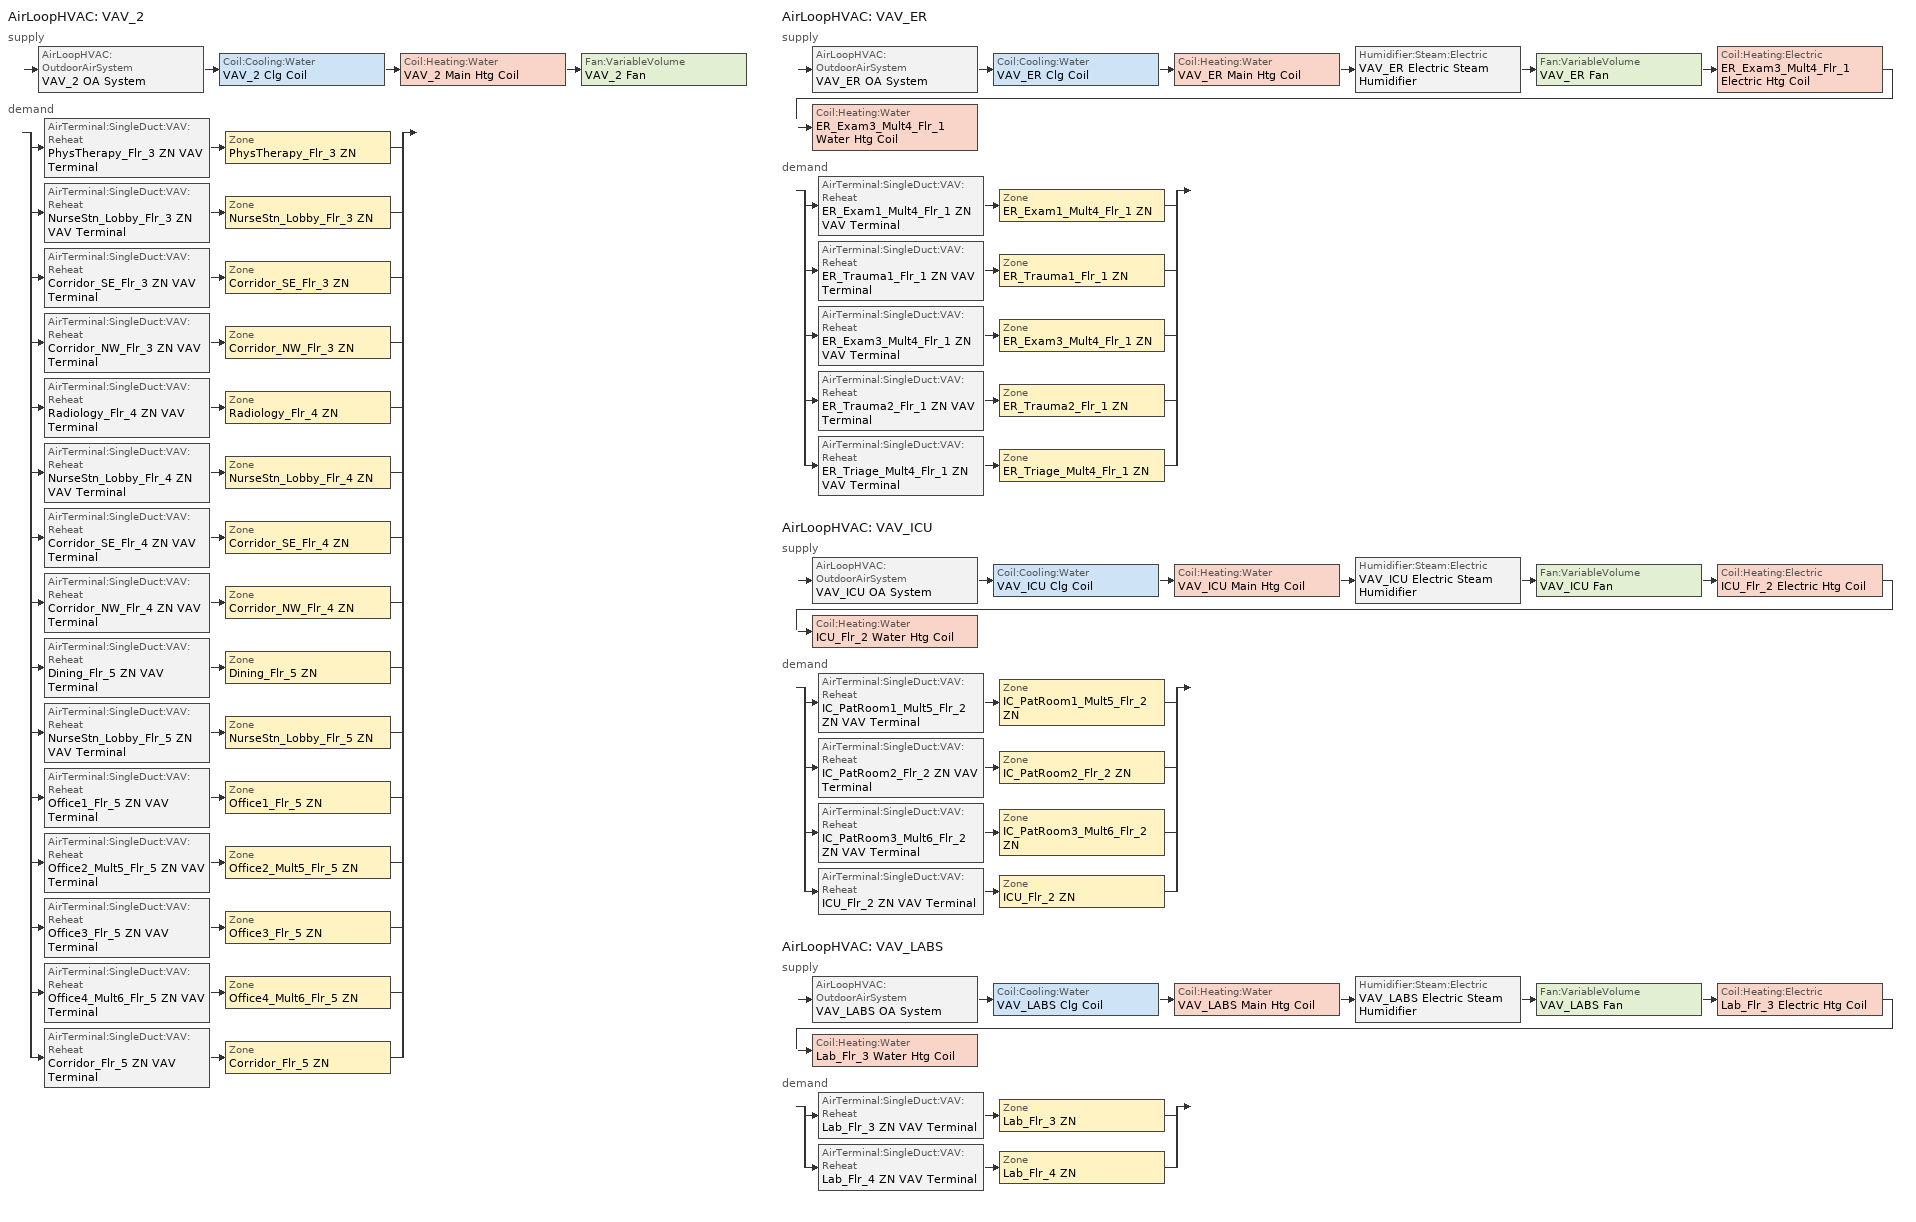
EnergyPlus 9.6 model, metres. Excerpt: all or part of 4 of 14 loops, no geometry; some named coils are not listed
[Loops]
AirLoopHVAC 'VAV_2'
 supply: AirLoopHVAC:OutdoorAirSystem 'VAV_2 OA System' > Coil:Cooling:Water 'VAV_2 Clg Coil' > Coil:Heating:Water 'VAV_2 Main Htg Coil' > Fan:VariableVolume 'VAV_2 Fan'
 demand: split
  | AirTerminal:SingleDuct:VAV:Reheat 'PhysTherapy_Flr_3 ZN VAV Terminal' > Zone 'PhysTherapy_Flr_3 ZN'
  | AirTerminal:SingleDuct:VAV:Reheat 'NurseStn_Lobby_Flr_3 ZN VAV Terminal' > Zone 'NurseStn_Lobby_Flr_3 ZN'
  | AirTerminal:SingleDuct:VAV:Reheat 'Corridor_SE_Flr_3 ZN VAV Terminal' > Zone 'Corridor_SE_Flr_3 ZN'
  | AirTerminal:SingleDuct:VAV:Reheat 'Corridor_NW_Flr_3 ZN VAV Terminal' > Zone 'Corridor_NW_Flr_3 ZN'
  | AirTerminal:SingleDuct:VAV:Reheat 'Radiology_Flr_4 ZN VAV Terminal' > Zone 'Radiology_Flr_4 ZN'
  | AirTerminal:SingleDuct:VAV:Reheat 'NurseStn_Lobby_Flr_4 ZN VAV Terminal' > Zone 'NurseStn_Lobby_Flr_4 ZN'
  | AirTerminal:SingleDuct:VAV:Reheat 'Corridor_SE_Flr_4 ZN VAV Terminal' > Zone 'Corridor_SE_Flr_4 ZN'
  | AirTerminal:SingleDuct:VAV:Reheat 'Corridor_NW_Flr_4 ZN VAV Terminal' > Zone 'Corridor_NW_Flr_4 ZN'
  | AirTerminal:SingleDuct:VAV:Reheat 'Dining_Flr_5 ZN VAV Terminal' > Zone 'Dining_Flr_5 ZN'
  | AirTerminal:SingleDuct:VAV:Reheat 'NurseStn_Lobby_Flr_5 ZN VAV Terminal' > Zone 'NurseStn_Lobby_Flr_5 ZN'
  | AirTerminal:SingleDuct:VAV:Reheat 'Office1_Flr_5 ZN VAV Terminal' > Zone 'Office1_Flr_5 ZN'
  | AirTerminal:SingleDuct:VAV:Reheat 'Office2_Mult5_Flr_5 ZN VAV Terminal' > Zone 'Office2_Mult5_Flr_5 ZN'
  | AirTerminal:SingleDuct:VAV:Reheat 'Office3_Flr_5 ZN VAV Terminal' > Zone 'Office3_Flr_5 ZN'
  | AirTerminal:SingleDuct:VAV:Reheat 'Office4_Mult6_Flr_5 ZN VAV Terminal' > Zone 'Office4_Mult6_Flr_5 ZN'
  | AirTerminal:SingleDuct:VAV:Reheat 'Corridor_Flr_5 ZN VAV Terminal' > Zone 'Corridor_Flr_5 ZN'
AirLoopHVAC 'VAV_ER'
 supply: AirLoopHVAC:OutdoorAirSystem 'VAV_ER OA System' > Coil:Cooling:Water 'VAV_ER Clg Coil' > Coil:Heating:Water 'VAV_ER Main Htg Coil' > Humidifier:Steam:Electric 'VAV_ER Electric Steam Humidifier' > Fan:VariableVolume 'VAV_ER Fan' > Coil:Heating:Electric 'ER_Exam3_Mult4_Flr_1 Electric Htg Coil' > Coil:Heating:Water 'ER_Exam3_Mult4_Flr_1 Water Htg Coil'
 demand: split
  | AirTerminal:SingleDuct:VAV:Reheat 'ER_Exam1_Mult4_Flr_1 ZN VAV Terminal' > Zone 'ER_Exam1_Mult4_Flr_1 ZN'
  | AirTerminal:SingleDuct:VAV:Reheat 'ER_Trauma1_Flr_1 ZN VAV Terminal' > Zone 'ER_Trauma1_Flr_1 ZN'
  | AirTerminal:SingleDuct:VAV:Reheat 'ER_Exam3_Mult4_Flr_1 ZN VAV Terminal' > Zone 'ER_Exam3_Mult4_Flr_1 ZN'
  | AirTerminal:SingleDuct:VAV:Reheat 'ER_Trauma2_Flr_1 ZN VAV Terminal' > Zone 'ER_Trauma2_Flr_1 ZN'
  | AirTerminal:SingleDuct:VAV:Reheat 'ER_Triage_Mult4_Flr_1 ZN VAV Terminal' > Zone 'ER_Triage_Mult4_Flr_1 ZN'
AirLoopHVAC 'VAV_ICU'
 supply: AirLoopHVAC:OutdoorAirSystem 'VAV_ICU OA System' > Coil:Cooling:Water 'VAV_ICU Clg Coil' > Coil:Heating:Water 'VAV_ICU Main Htg Coil' > Humidifier:Steam:Electric 'VAV_ICU Electric Steam Humidifier' > Fan:VariableVolume 'VAV_ICU Fan' > Coil:Heating:Electric 'ICU_Flr_2 Electric Htg Coil' > Coil:Heating:Water 'ICU_Flr_2 Water Htg Coil'
 demand: split
  | AirTerminal:SingleDuct:VAV:Reheat 'IC_PatRoom1_Mult5_Flr_2 ZN VAV Terminal' > Zone 'IC_PatRoom1_Mult5_Flr_2 ZN'
  | AirTerminal:SingleDuct:VAV:Reheat 'IC_PatRoom2_Flr_2 ZN VAV Terminal' > Zone 'IC_PatRoom2_Flr_2 ZN'
  | AirTerminal:SingleDuct:VAV:Reheat 'IC_PatRoom3_Mult6_Flr_2 ZN VAV Terminal' > Zone 'IC_PatRoom3_Mult6_Flr_2 ZN'
  | AirTerminal:SingleDuct:VAV:Reheat 'ICU_Flr_2 ZN VAV Terminal' > Zone 'ICU_Flr_2 ZN'
AirLoopHVAC 'VAV_LABS'
 supply: AirLoopHVAC:OutdoorAirSystem 'VAV_LABS OA System' > Coil:Cooling:Water 'VAV_LABS Clg Coil' > Coil:Heating:Water 'VAV_LABS Main Htg Coil' > Humidifier:Steam:Electric 'VAV_LABS Electric Steam Humidifier' > Fan:VariableVolume 'VAV_LABS Fan' > Coil:Heating:Electric 'Lab_Flr_3 Electric Htg Coil' > Coil:Heating:Water 'Lab_Flr_3 Water Htg Coil'
 demand: split
  | AirTerminal:SingleDuct:VAV:Reheat 'Lab_Flr_3 ZN VAV Terminal' > Zone 'Lab_Flr_3 ZN'
  | AirTerminal:SingleDuct:VAV:Reheat 'Lab_Flr_4 ZN VAV Terminal' > Zone 'Lab_Flr_4 ZN'
[ZoneControl:Thermostat] Temperature Difference Between Cutout And Setpoint {deltaC}=0
Name | Zone or ZoneList | Control Type Schedule | Control 1
Corridor_Flr_5 ZN Thermostat | Corridor_Flr_5 ZN | Corridor_Flr_5 ZN Thermostat Schedule | Hospital Corridor Thermostat 3
Corridor_NW_Flr_3 ZN Thermostat | Corridor_NW_Flr_3 ZN | Corridor_NW_Flr_3 ZN Thermostat Schedule | Hospital Corridor Thermostat 4
Corridor_NW_Flr_4 ZN Thermostat | Corridor_NW_Flr_4 ZN | Corridor_NW_Flr_4 ZN Thermostat Schedule | Hospital Corridor Thermostat 5
Corridor_SE_Flr_3 ZN Thermostat | Corridor_SE_Flr_3 ZN | Corridor_SE_Flr_3 ZN Thermostat Schedule | Hospital Corridor Thermostat 6
Corridor_SE_Flr_4 ZN Thermostat | Corridor_SE_Flr_4 ZN | Corridor_SE_Flr_4 ZN Thermostat Schedule | Hospital Corridor Thermostat 7
Dining_Flr_5 ZN Thermostat | Dining_Flr_5 ZN | Dining_Flr_5 ZN Thermostat Schedule | Hospital Dining Thermostat 1
ER_Exam1_Mult4_Flr_1 ZN Thermostat | ER_Exam1_Mult4_Flr_1 ZN | ER_Exam1_Mult4_Flr_1 ZN Thermostat Schedule | Hospital ER_Exam Thermostat 1
ER_Exam3_Mult4_Flr_1 ZN Thermostat | ER_Exam3_Mult4_Flr_1 ZN | ER_Exam3_Mult4_Flr_1 ZN Thermostat Schedule | Hospital ER_Exam Thermostat 2
ER_Trauma1_Flr_1 ZN Thermostat | ER_Trauma1_Flr_1 ZN | ER_Trauma1_Flr_1 ZN Thermostat Schedule | Hospital ER_Trauma Thermostat 1
ER_Trauma2_Flr_1 ZN Thermostat | ER_Trauma2_Flr_1 ZN | ER_Trauma2_Flr_1 ZN Thermostat Schedule | Hospital ER_Trauma Thermostat 2
ER_Triage_Mult4_Flr_1 ZN Thermostat | ER_Triage_Mult4_Flr_1 ZN | ER_Triage_Mult4_Flr_1 ZN Thermostat Schedule | Hospital ER_Triage Thermostat 1
ICU_Flr_2 ZN Thermostat | ICU_Flr_2 ZN | ICU_Flr_2 ZN Thermostat Schedule | Hospital ICU_Open Thermostat 1
IC_PatRoom1_Mult5_Flr_2 ZN Thermostat | IC_PatRoom1_Mult5_Flr_2 ZN | IC_PatRoom1_Mult5_Flr_2 ZN Thermostat Schedule | Hospital ICU_PatRm Thermostat 1
IC_PatRoom2_Flr_2 ZN Thermostat | IC_PatRoom2_Flr_2 ZN | IC_PatRoom2_Flr_2 ZN Thermostat Schedule | Hospital ICU_PatRm Thermostat 2
IC_PatRoom3_Mult6_Flr_2 ZN Thermostat | IC_PatRoom3_Mult6_Flr_2 ZN | IC_PatRoom3_Mult6_Flr_2 ZN Thermostat Schedule | Hospital ICU_PatRm Thermostat 3
Lab_Flr_3 ZN Thermostat | Lab_Flr_3 ZN | Lab_Flr_3 ZN Thermostat Schedule | Hospital Lab Thermostat 1
Lab_Flr_4 ZN Thermostat | Lab_Flr_4 ZN | Lab_Flr_4 ZN Thermostat Schedule | Hospital Lab Thermostat 2
NurseStn_Lobby_Flr_3 ZN Thermostat | NurseStn_Lobby_Flr_3 ZN | NurseStn_Lobby_Flr_3 ZN Thermostat Schedule | Hospital NurseStn Thermostat 1
NurseStn_Lobby_Flr_4 ZN Thermostat | NurseStn_Lobby_Flr_4 ZN | NurseStn_Lobby_Flr_4 ZN Thermostat Schedule | Hospital NurseStn Thermostat 2
NurseStn_Lobby_Flr_5 ZN Thermostat | NurseStn_Lobby_Flr_5 ZN | NurseStn_Lobby_Flr_5 ZN Thermostat Schedule | Hospital NurseStn Thermostat 3
Office1_Flr_5 ZN Thermostat | Office1_Flr_5 ZN | Office1_Flr_5 ZN Thermostat Schedule | Hospital Office Thermostat 1
Office2_Mult5_Flr_5 ZN Thermostat | Office2_Mult5_Flr_5 ZN | Office2_Mult5_Flr_5 ZN Thermostat Schedule | Hospital Office Thermostat 3
Office3_Flr_5 ZN Thermostat | Office3_Flr_5 ZN | Office3_Flr_5 ZN Thermostat Schedule | Hospital Office Thermostat 4
Office4_Mult6_Flr_5 ZN Thermostat | Office4_Mult6_Flr_5 ZN | Office4_Mult6_Flr_5 ZN Thermostat Schedule | Hospital Office Thermostat 5
PhysTherapy_Flr_3 ZN Thermostat | PhysTherapy_Flr_3 ZN | PhysTherapy_Flr_3 ZN Thermostat Schedule | Hospital PhysTherapy Thermostat 1
Radiology_Flr_4 ZN Thermostat | Radiology_Flr_4 ZN | Radiology_Flr_4 ZN Thermostat Schedule | Hospital Radiology Thermostat 1
[ThermostatSetpoint:DualSetpoint] Heating Setpoint Temperature Schedule=Hospital HTGSETP_SCH; Cooling Setpoint Temperature Schedule=Hospital CLGSETP_SCH
Hospital Corridor Thermostat 3; Hospital Corridor Thermostat 4; Hospital Corridor Thermostat 5; Hospital Corridor Thermostat 6; Hospital Corridor Thermostat 7; Hospital Dining Thermostat 1; Hospital ER_Exam Thermostat 1; Hospital ER_Exam Thermostat 2; Hospital ER_Trauma Thermostat 1; Hospital ER_Trauma Thermostat 2; Hospital ER_Triage Thermostat 1; Hospital ICU_Open Thermostat 1; Hospital ICU_PatRm Thermostat 1; Hospital ICU_PatRm Thermostat 2; Hospital ICU_PatRm Thermostat 3; Hospital Lab Thermostat 1; Hospital Lab Thermostat 2; Hospital NurseStn Thermostat 1; Hospital NurseStn Thermostat 2; Hospital NurseStn Thermostat 3; Hospital Office Thermostat 1; Hospital Office Thermostat 3; Hospital Office Thermostat 4; Hospital Office Thermostat 5; Hospital PhysTherapy Thermostat 1; Hospital Radiology Thermostat 1
[AirTerminal:SingleDuct:VAV:Reheat] Availability Schedule=Always On Discrete; Maximum Air Flow Rate {m3/s}=Autosize; Zone Minimum Air Flow Input Method=Constant; Fixed Minimum Air Flow Rate {m3/s}=0; Maximum Hot Water or Steam Flow Rate {m3/s}=Autosize; Minimum Hot Water or Steam Flow Rate {m3/s}=0; Convergence Tolerance=0.001; Damper Heating Action=ReverseWithLimits; Maximum Flow per Zone Floor Area During Reheat {m3/s-m2}=Autocalculate; Maximum Flow Fraction During Reheat=0.5; Maximum Reheat Air Temperature {C}=40
Name | Constant Minimum Air Flow Fraction | Reheat Coil
Corridor_Flr_5 ZN VAV Terminal | 0.24484 | Corridor_Flr_5 ZN Reheat Coil
Corridor_NW_Flr_3 ZN VAV Terminal | 0.24484 | Corridor_NW_Flr_3 ZN Reheat Coil
Corridor_NW_Flr_4 ZN VAV Terminal | 0.24484 | Corridor_NW_Flr_4 ZN Reheat Coil
Corridor_SE_Flr_3 ZN VAV Terminal | 0.24484 | Corridor_SE_Flr_3 ZN Reheat Coil
Corridor_SE_Flr_4 ZN VAV Terminal | 0.24484 | Corridor_SE_Flr_4 ZN Reheat Coil
Dining_Flr_5 ZN VAV Terminal | 0.24484 | Dining_Flr_5 ZN Reheat Coil
ER_Exam1_Mult4_Flr_1 ZN VAV Terminal | 1 | ER_Exam1_Mult4_Flr_1 ZN Reheat Coil
ER_Exam3_Mult4_Flr_1 ZN VAV Terminal | 1 | ER_Exam3_Mult4_Flr_1 ZN Reheat Coil
ER_Trauma1_Flr_1 ZN VAV Terminal | 1 | ER_Trauma1_Flr_1 ZN Reheat Coil
ER_Trauma2_Flr_1 ZN VAV Terminal | 1 | ER_Trauma2_Flr_1 ZN Reheat Coil
ER_Triage_Mult4_Flr_1 ZN VAV Terminal | 1 | ER_Triage_Mult4_Flr_1 ZN Reheat Coil
ICU_Flr_2 ZN VAV Terminal | 1 | ICU_Flr_2 ZN Reheat Coil
IC_PatRoom1_Mult5_Flr_2 ZN VAV Terminal | 0.5 | IC_PatRoom1_Mult5_Flr_2 ZN Reheat Coil
IC_PatRoom2_Flr_2 ZN VAV Terminal | 0.5 | IC_PatRoom2_Flr_2 ZN Reheat Coil
IC_PatRoom3_Mult6_Flr_2 ZN VAV Terminal | 0.5 | IC_PatRoom3_Mult6_Flr_2 ZN Reheat Coil
Lab_Flr_3 ZN VAV Terminal | 1 | Lab_Flr_3 ZN Reheat Coil
Lab_Flr_4 ZN VAV Terminal | 1 | Lab_Flr_4 ZN Reheat Coil
NurseStn_Lobby_Flr_3 ZN VAV Terminal | 0.24484 | NurseStn_Lobby_Flr_3 ZN Reheat Coil
NurseStn_Lobby_Flr_4 ZN VAV Terminal | 0.24484 | NurseStn_Lobby_Flr_4 ZN Reheat Coil
NurseStn_Lobby_Flr_5 ZN VAV Terminal | 0.24484 | NurseStn_Lobby_Flr_5 ZN Reheat Coil
Office1_Flr_5 ZN VAV Terminal | 0.24484 | Office1_Flr_5 ZN Reheat Coil
Office2_Mult5_Flr_5 ZN VAV Terminal | 0.24484 | Office2_Mult5_Flr_5 ZN Reheat Coil
Office3_Flr_5 ZN VAV Terminal | 0.24484 | Office3_Flr_5 ZN Reheat Coil
Office4_Mult6_Flr_5 ZN VAV Terminal | 0.24484 | Office4_Mult6_Flr_5 ZN Reheat Coil
PhysTherapy_Flr_3 ZN VAV Terminal | 0.24484 | PhysTherapy_Flr_3 ZN Reheat Coil
Radiology_Flr_4 ZN VAV Terminal | 0.24484 | Radiology_Flr_4 ZN Reheat Coil
[Coil:Heating:Water] Availability Schedule=Always On Discrete; U-Factor Times Area Value {W/K}=Autosize; Maximum Water Flow Rate {m3/s}=Autosize; Performance Input Method=UFactorTimesAreaAndDesignWaterFlowRate; Rated Capacity {W}=Autosize; Rated Inlet Water Temperature {C}=82.2222; Rated Outlet Water Temperature {C}=71.1111; Rated Ratio for Air and Water Convection=0.5
Name | Rated Inlet Air Temperature {C} | Rated Outlet Air Temperature {C}
VAV_2 Main Htg Coil; VAV_ER Main Htg Coil; VAV_ICU Main Htg Coil; VAV_LABS Main Htg Coil | 7.22222 | 12.7778
ER_Exam3_Mult4_Flr_1 Water Htg Coil; ICU_Flr_2 Water Htg Coil; Lab_Flr_3 Water Htg Coil | 16.6 | 32.2
[Zone equipment]
Corridor_Flr_5 ZN: Corridor_Flr_5 ZN VAV Terminal
Corridor_NW_Flr_3 ZN: Corridor_NW_Flr_3 ZN VAV Terminal
Corridor_NW_Flr_4 ZN: Corridor_NW_Flr_4 ZN VAV Terminal
Corridor_SE_Flr_3 ZN: Corridor_SE_Flr_3 ZN VAV Terminal
Corridor_SE_Flr_4 ZN: Corridor_SE_Flr_4 ZN VAV Terminal
Dining_Flr_5 ZN: Dining_Flr_5 ZN VAV Terminal
ER_Exam1_Mult4_Flr_1 ZN: ER_Exam1_Mult4_Flr_1 ZN VAV Terminal
ER_Exam3_Mult4_Flr_1 ZN: ER_Exam3_Mult4_Flr_1 ZN VAV Terminal
ER_Trauma1_Flr_1 ZN: ER_Trauma1_Flr_1 ZN VAV Terminal
ER_Trauma2_Flr_1 ZN: ER_Trauma2_Flr_1 ZN VAV Terminal
ER_Triage_Mult4_Flr_1 ZN: ER_Triage_Mult4_Flr_1 ZN VAV Terminal
ICU_Flr_2 ZN: ICU_Flr_2 ZN VAV Terminal
IC_PatRoom1_Mult5_Flr_2 ZN: IC_PatRoom1_Mult5_Flr_2 ZN VAV Terminal
IC_PatRoom2_Flr_2 ZN: IC_PatRoom2_Flr_2 ZN VAV Terminal
IC_PatRoom3_Mult6_Flr_2 ZN: IC_PatRoom3_Mult6_Flr_2 ZN VAV Terminal
Lab_Flr_3 ZN: Lab_Flr_3 ZN VAV Terminal
Lab_Flr_4 ZN: Lab_Flr_4 ZN VAV Terminal
NurseStn_Lobby_Flr_3 ZN: NurseStn_Lobby_Flr_3 ZN VAV Terminal
NurseStn_Lobby_Flr_4 ZN: NurseStn_Lobby_Flr_4 ZN VAV Terminal
NurseStn_Lobby_Flr_5 ZN: NurseStn_Lobby_Flr_5 ZN VAV Terminal
Office1_Flr_5 ZN: Office1_Flr_5 ZN VAV Terminal
Office2_Mult5_Flr_5 ZN: Office2_Mult5_Flr_5 ZN VAV Terminal
Office3_Flr_5 ZN: Office3_Flr_5 ZN VAV Terminal
Office4_Mult6_Flr_5 ZN: Office4_Mult6_Flr_5 ZN VAV Terminal
PhysTherapy_Flr_3 ZN: PhysTherapy_Flr_3 ZN VAV Terminal
Radiology_Flr_4 ZN: Radiology_Flr_4 ZN VAV Terminal
[Sizing:Zone] Zone Cooling Design Supply Air Temperature Input Method=SupplyAirTemperature; Zone Cooling Design Supply Air Temperature {C}=12.7778; Zone Cooling Design Supply Air Temperature Difference {deltaC}=11.11; Zone Heating Design Supply Air Temperature Input Method=SupplyAirTemperature; Zone Heating Design Supply Air Temperature {C}=40; Zone Heating Design Supply Air Temperature Difference {deltaC}=11.11; Zone Cooling Design Supply Air Humidity Ratio {kgWater/kgDryAir}=0.0085; Zone Heating Design Supply Air Humidity Ratio {kgWater/kgDryAir}=0.008; Cooling Design Air Flow Method=DesignDayWithLimit; Cooling Design Air Flow Rate {m3/s}=0; Cooling Minimum Air Flow per Zone Floor Area {m3/s-m2}=0.000762; Cooling Minimum Air Flow {m3/s}=0; Cooling Minimum Air Flow Fraction=0; Heating Design Air Flow Method=DesignDay; Heating Design Air Flow Rate {m3/s}=0; Heating Maximum Air Flow per Zone Floor Area {m3/s-m2}=0.002032; Heating Maximum Air Flow {m3/s}=0.141576; Heating Maximum Air Flow Fraction=0.3; Account for Dedicated Outdoor Air System=No
Name | Design Specification Outdoor Air Object | Design Specification Zone Air Distribution Object
Corridor_Flr_5 ZN | Hospital Corridor Ventilation | Corridor_Flr_5 ZN Design Spec Zone Air Dist
Corridor_NW_Flr_3 ZN | Hospital Corridor Ventilation | Corridor_NW_Flr_3 ZN Design Spec Zone Air Dist
Corridor_NW_Flr_4 ZN | Hospital Corridor Ventilation | Corridor_NW_Flr_4 ZN Design Spec Zone Air Dist
Corridor_SE_Flr_3 ZN | Hospital Corridor Ventilation | Corridor_SE_Flr_3 ZN Design Spec Zone Air Dist
Corridor_SE_Flr_4 ZN | Hospital Corridor Ventilation | Corridor_SE_Flr_4 ZN Design Spec Zone Air Dist
Dining_Flr_5 ZN | Hospital Dining Ventilation | Dining_Flr_5 ZN Design Spec Zone Air Dist
ER_Exam1_Mult4_Flr_1 ZN; ER_Exam3_Mult4_Flr_1 ZN | Hospital ER_Exam Ventilation
ER_Trauma1_Flr_1 ZN; ER_Trauma2_Flr_1 ZN | Hospital ER_Trauma Ventilation
ER_Triage_Mult4_Flr_1 ZN | Hospital ER_Triage Ventilation
ICU_Flr_2 ZN | Hospital ICU_Open Ventilation
IC_PatRoom1_Mult5_Flr_2 ZN; IC_PatRoom2_Flr_2 ZN; IC_PatRoom3_Mult6_Flr_2 ZN | Hospital ICU_PatRm Ventilation
Lab_Flr_3 ZN; Lab_Flr_4 ZN | Hospital Lab Ventilation
NurseStn_Lobby_Flr_3 ZN | Hospital NurseStn Ventilation | NurseStn_Lobby_Flr_3 ZN Design Spec Zone Air Dist
NurseStn_Lobby_Flr_4 ZN | Hospital NurseStn Ventilation | NurseStn_Lobby_Flr_4 ZN Design Spec Zone Air Dist
NurseStn_Lobby_Flr_5 ZN | Hospital NurseStn Ventilation | NurseStn_Lobby_Flr_5 ZN Design Spec Zone Air Dist
Office1_Flr_5 ZN | Hospital Office Ventilation | Office1_Flr_5 ZN Design Spec Zone Air Dist
Office2_Mult5_Flr_5 ZN | Hospital Office Ventilation | Office2_Mult5_Flr_5 ZN Design Spec Zone Air Dist
Office3_Flr_5 ZN | Hospital Office Ventilation | Office3_Flr_5 ZN Design Spec Zone Air Dist
Office4_Mult6_Flr_5 ZN | Hospital Office Ventilation | Office4_Mult6_Flr_5 ZN Design Spec Zone Air Dist
PhysTherapy_Flr_3 ZN | Hospital PhysTherapy Ventilation | PhysTherapy_Flr_3 ZN Design Spec Zone Air Dist
Radiology_Flr_4 ZN | Hospital Radiology Ventilation | Radiology_Flr_4 ZN Design Spec Zone Air Dist
[DesignSpecification:ZoneAirDistribution] Minimum Zone Ventilation Efficiency=0.6
Corridor_Flr_5 ZN Design Spec Zone Air Dist; Corridor_NW_Flr_3 ZN Design Spec Zone Air Dist; Corridor_NW_Flr_4 ZN Design Spec Zone Air Dist; Corridor_SE_Flr_3 ZN Design Spec Zone Air Dist; Corridor_SE_Flr_4 ZN Design Spec Zone Air Dist; Dining_Flr_5 ZN Design Spec Zone Air Dist; NurseStn_Lobby_Flr_3 ZN Design Spec Zone Air Dist; NurseStn_Lobby_Flr_4 ZN Design Spec Zone Air Dist; NurseStn_Lobby_Flr_5 ZN Design Spec Zone Air Dist; Office1_Flr_5 ZN Design Spec Zone Air Dist; Office2_Mult5_Flr_5 ZN Design Spec Zone Air Dist; Office3_Flr_5 ZN Design Spec Zone Air Dist; Office4_Mult6_Flr_5 ZN Design Spec Zone Air Dist; PhysTherapy_Flr_3 ZN Design Spec Zone Air Dist; Radiology_Flr_4 ZN Design Spec Zone Air Dist
[Controller:MechanicalVentilation] Demand Controlled Ventilation=No; System Outdoor Air Method=ZoneSum
VAV_2 Vent Controller: Availability Schedule=Hospital BLDG_OA_FRAC_SCH; Zone or ZoneList Name 1=Corridor_Flr_5 ZN; Design Specification Outdoor Air Object Name 1=Hospital Corridor Ventilation; Design Specification Zone Air Distribution Object Name 1=Corridor_Flr_5 ZN Design Spec Zone Air Dist; Zone or ZoneList Name 2=Corridor_NW_Flr_3 ZN; Design Specification Outdoor Air Object Name 2=Hospital Corridor Ventilation; Design Specification Zone Air Distribution Object Name 2=Corridor_NW_Flr_3 ZN Design Spec Zone Air Dist; Zone or ZoneList Name 3=Corridor_NW_Flr_4 ZN; Design Specification Outdoor Air Object Name 3=Hospital Corridor Ventilation; Design Specification Zone Air Distribution Object Name 3=Corridor_NW_Flr_4 ZN Design Spec Zone Air Dist; Zone or ZoneList Name 4=Corridor_SE_Flr_3 ZN; Design Specification Outdoor Air Object Name 4=Hospital Corridor Ventilation; Design Specification Zone Air Distribution Object Name 4=Corridor_SE_Flr_3 ZN Design Spec Zone Air Dist; Zone or ZoneList Name 5=Corridor_SE_Flr_4 ZN; Design Specification Outdoor Air Object Name 5=Hospital Corridor Ventilation; Design Specification Zone Air Distribution Object Name 5=Corridor_SE_Flr_4 ZN Design Spec Zone Air Dist; Zone or ZoneList Name 6=Dining_Flr_5 ZN; Design Specification Outdoor Air Object Name 6=Hospital Dining Ventilation; Design Specification Zone Air Distribution Object Name 6=Dining_Flr_5 ZN Design Spec Zone Air Dist; Zone or ZoneList Name 7=NurseStn_Lobby_Flr_3 ZN; Design Specification Outdoor Air Object Name 7=Hospital NurseStn Ventilation; Design Specification Zone Air Distribution Object Name 7=NurseStn_Lobby_Flr_3 ZN Design Spec Zone Air Dist; Zone or ZoneList Name 8=NurseStn_Lobby_Flr_4 ZN; Design Specification Outdoor Air Object Name 8=Hospital NurseStn Ventilation; Design Specification Zone Air Distribution Object Name 8=NurseStn_Lobby_Flr_4 ZN Design Spec Zone Air Dist; Zone or ZoneList Name 9=NurseStn_Lobby_Flr_5 ZN; Design Specification Outdoor Air Object Name 9=Hospital NurseStn Ventilation; Design Specification Zone Air Distribution Object Name 9=NurseStn_Lobby_Flr_5 ZN Design Spec Zone Air Dist; Zone or ZoneList Name 10=Office1_Flr_5 ZN; Design Specification Outdoor Air Object Name 10=Hospital Office Ventilation; Design Specification Zone Air Distribution Object Name 10=Office1_Flr_5 ZN Design Spec Zone Air Dist; Zone or ZoneList Name 11=Office2_Mult5_Flr_5 ZN; Design Specification Outdoor Air Object Name 11=Hospital Office Ventilation; Design Specification Zone Air Distribution Object Name 11=Office2_Mult5_Flr_5 ZN Design Spec Zone Air Dist; Zone or ZoneList Name 12=Office3_Flr_5 ZN; Design Specification Outdoor Air Object Name 12=Hospital Office Ventilation; Design Specification Zone Air Distribution Object Name 12=Office3_Flr_5 ZN Design Spec Zone Air Dist; Zone or ZoneList Name 13=Office4_Mult6_Flr_5 ZN; Design Specification Outdoor Air Object Name 13=Hospital Office Ventilation; Design Specification Zone Air Distribution Object Name 13=Office4_Mult6_Flr_5 ZN Design Spec Zone Air Dist; Zone or ZoneList Name 14=PhysTherapy_Flr_3 ZN; Design Specification Outdoor Air Object Name 14=Hospital PhysTherapy Ventilation; Design Specification Zone Air Distribution Object Name 14=PhysTherapy_Flr_3 ZN Design Spec Zone Air Dist; Zone or ZoneList Name 15=Radiology_Flr_4 ZN; Design Specification Outdoor Air Object Name 15=Hospital Radiology Ventilation; Design Specification Zone Air Distribution Object Name 15=Radiology_Flr_4 ZN Design Spec Zone Air Dist
VAV_ER Vent Controller: Availability Schedule=Always On Discrete; Zone or ZoneList Name 1=ER_Exam1_Mult4_Flr_1 ZN; Design Specification Outdoor Air Object Name 1=Hospital ER_Exam Ventilation; Zone or ZoneList Name 2=ER_Exam3_Mult4_Flr_1 ZN; Design Specification Outdoor Air Object Name 2=Hospital ER_Exam Ventilation; Zone or ZoneList Name 3=ER_Trauma1_Flr_1 ZN; Design Specification Outdoor Air Object Name 3=Hospital ER_Trauma Ventilation; Zone or ZoneList Name 4=ER_Trauma2_Flr_1 ZN; Design Specification Outdoor Air Object Name 4=Hospital ER_Trauma Ventilation; Zone or ZoneList Name 5=ER_Triage_Mult4_Flr_1 ZN; Design Specification Outdoor Air Object Name 5=Hospital ER_Triage Ventilation
VAV_ICU Vent Controller: Availability Schedule=Always On Discrete; Zone or ZoneList Name 1=ICU_Flr_2 ZN; Design Specification Outdoor Air Object Name 1=Hospital ICU_Open Ventilation; Zone or ZoneList Name 2=IC_PatRoom1_Mult5_Flr_2 ZN; Design Specification Outdoor Air Object Name 2=Hospital ICU_PatRm Ventilation; Zone or ZoneList Name 3=IC_PatRoom2_Flr_2 ZN; Design Specification Outdoor Air Object Name 3=Hospital ICU_PatRm Ventilation; Zone or ZoneList Name 4=IC_PatRoom3_Mult6_Flr_2 ZN; Design Specification Outdoor Air Object Name 4=Hospital ICU_PatRm Ventilation
VAV_LABS Vent Controller: Availability Schedule=Always On Discrete; Zone or ZoneList Name 1=Lab_Flr_3 ZN; Design Specification Outdoor Air Object Name 1=Hospital Lab Ventilation; Zone or ZoneList Name 2=Lab_Flr_4 ZN; Design Specification Outdoor Air Object Name 2=Hospital Lab Ventilation
[DesignSpecification:OutdoorAir] Outdoor Air Method=Sum; Outdoor Air Flow per Zone {m3/s}=0
Name | Outdoor Air Flow per Person {m3/s-person} | Outdoor Air Flow per Zone Floor Area {m3/s-m2} | Outdoor Air Flow Air Changes per Hour {1/hr}
Hospital Corridor Ventilation | 0 | 0.0003048 | 0
Hospital Dining Ventilation | 0.00353961 | 0.0009144 | 0
Hospital ER_Exam Ventilation; Hospital ER_Trauma Ventilation; Hospital ER_Triage Ventilation; Hospital ICU_Open Ventilation; Hospital ICU_PatRm Ventilation | 0 | 0 | 2
Hospital Lab Ventilation | 0.00471947 | 0.0009144 | 0
Hospital NurseStn Ventilation; Hospital Office Ventilation | 0.00235974 | 0.0003048 | 0
Hospital PhysTherapy Ventilation; Hospital Radiology Ventilation | 0.00707921 | 0 | 0
[AirLoopHVAC] Design Supply Air Flow Rate {m3/s}=AutoSize; Design Return Air Flow Fraction of Supply Air Flow=1
VAV_2; VAV_ER; VAV_ICU; VAV_LABS
[Sizing:System] Type of Load to Size On=Sensible; Preheat Design Temperature {C}=7.22222; Preheat Design Humidity Ratio {kgWater/kgDryAir}=0.008; Precool Design Temperature {C}=12.7778; Precool Design Humidity Ratio {kgWater/kgDryAir}=0.008; Central Cooling Design Supply Air Temperature {C}=12.7778; Central Heating Design Supply Air Temperature {C}=12.7778; 100% Outdoor Air in Cooling=No; 100% Outdoor Air in Heating=No; Central Cooling Design Supply Air Humidity Ratio {kgWater/kgDryAir}=0.0085; Central Heating Design Supply Air Humidity Ratio {kgWater/kgDryAir}=0.008; Cooling Supply Air Flow Rate Method=DesignDay; Cooling Supply Air Flow Rate {m3/s}=0; Cooling Supply Air Flow Rate Per Floor Area {m3/s-m2}=0.00996765; Cooling Fraction of Autosized Cooling Supply Air Flow Rate=1; Cooling Supply Air Flow Rate Per Unit Cooling Capacity {m3/s-W}=3.94755e-05; Heating Supply Air Flow Rate Method=DesignDay; Heating Supply Air Flow Rate {m3/s}=0; Heating Supply Air Flow Rate Per Floor Area {m3/s-m2}=0.00996765; Heating Fraction of Autosized Heating Supply Air Flow Rate=1; Heating Fraction of Autosized Cooling Supply Air Flow Rate=1; Heating Supply Air Flow Rate Per Unit Heating Capacity {m3/s-W}=3.15882e-05; System Outdoor Air Method=ZoneSum; Zone Maximum Outdoor Air Fraction=1; Cooling Design Capacity Method=CoolingDesignCapacity; Cooling Design Capacity {W}=Autosize; Cooling Design Capacity Per Floor Area {W/m2}=234.7; Fraction of Autosized Cooling Design Capacity=1; Heating Design Capacity Method=HeatingDesignCapacity; Heating Design Capacity {W}=Autosize; Heating Design Capacity Per Floor Area {W/m2}=157; Fraction of Autosized Heating Design Capacity=1; Central Cooling Capacity Control Method=OnOff; Occupant Diversity=Autosize
Name | Design Outdoor Air Flow Rate {m3/s} | Central Heating Maximum System Air Flow Ratio | Type of Zone Sum to Use
VAV_2 | 5.59949 | 0.3 | Coincident
VAV_ER; VAV_ICU; VAV_LABS | Autosize | 1 | NonCoincident
[Controller:WaterCoil] Control Variable=Temperature; Actuator Variable=Flow; Maximum Actuated Flow {m3/s}=Autosize; Minimum Actuated Flow {m3/s}=0
Name | Action | Controller Convergence Tolerance {deltaC}
VAV_2 Clg Coil Controller; VAV_ER Clg Coil Controller; VAV_ICU Clg Coil Controller; VAV_LABS Clg Coil Controller | Reverse | Autosize
VAV_2 Main Htg Coil Controller; VAV_ER Main Htg Coil Controller; ER_Exam3_Mult4_Flr_1 Water Htg Coil Controller; VAV_ICU Main Htg Coil Controller; ICU_Flr_2 Water Htg Coil Controller; VAV_LABS Main Htg Coil Controller; Lab_Flr_3 Water Htg Coil Controller | Normal | 0.0001
[Controller:OutdoorAir] Maximum Outdoor Air Flow Rate {m3/s}=Autosize; Economizer Control Action Type=ModulateFlow; Lockout Type=LockoutWithHeating; Minimum Limit Type=FixedMinimum; High Humidity Control=No; Control High Indoor Humidity Based on Outdoor Humidity Ratio=Yes; Heat Recovery Bypass Control Type=BypassWhenWithinEconomizerLimits
Name | Minimum Outdoor Air Flow Rate {m3/s} | Economizer Control Type | Minimum Outdoor Air Schedule | Mechanical Ventilation Controller | Economizer Maximum Limit Dry-Bulb Temperature {C} | Economizer Maximum Limit Enthalpy {J/kg}
VAV_2 OA Controller | 0 | DifferentialDryBulb | Hospital BLDG_OA_FRAC_SCH | VAV_2 Vent Controller
VAV_ER OA Controller | Autosize | NoEconomizer | Always On Discrete | VAV_ER Vent Controller | 28 | 64000
VAV_ICU OA Controller | Autosize | NoEconomizer | Always On Discrete | VAV_ICU Vent Controller | 28 | 64000
VAV_LABS OA Controller | Autosize | NoEconomizer | Always On Discrete | VAV_LABS Vent Controller | 28 | 64000
[SetpointManager:MixedAir] Control Variable=Temperature
Name | Setpoint Node or NodeList
VAV_2 Mixed Air Node OS Default SPM | VAV_2 Mixed Air Node
VAV_2 Clg Coil Outlet Air Node OS Default SPM | VAV_2 Clg Coil Outlet Air Node
VAV_2 Main Htg Coil Outlet Air Node OS Default SPM | VAV_2 Main Htg Coil Outlet Air Node
VAV_ER Mixed Air Node OS Default SPM | VAV_ER Mixed Air Node
VAV_ER Clg Coil Outlet Air Node OS Default SPM | VAV_ER Clg Coil Outlet Air Node
VAV_ER Main Htg Coil Outlet Air Node OS Default SPM | VAV_ER Main Htg Coil Outlet Air Node
VAV_ICU Mixed Air Node OS Default SPM | VAV_ICU Mixed Air Node
VAV_ICU Clg Coil Outlet Air Node OS Default SPM | VAV_ICU Clg Coil Outlet Air Node
VAV_ICU Main Htg Coil Outlet Air Node OS Default SPM | VAV_ICU Main Htg Coil Outlet Air Node
VAV_LABS Mixed Air Node OS Default SPM | VAV_LABS Mixed Air Node
VAV_LABS Clg Coil Outlet Air Node OS Default SPM | VAV_LABS Clg Coil Outlet Air Node
VAV_LABS Main Htg Coil Outlet Air Node OS Default SPM | VAV_LABS Main Htg Coil Outlet Air Node
[Coil:Cooling:Water] Availability Schedule=Always On Discrete; Design Water Flow Rate {m3/s}=Autosize; Design Air Flow Rate {m3/s}=Autosize; Design Inlet Water Temperature {C}=Autosize; Design Inlet Air Temperature {C}=Autosize; Design Outlet Air Temperature {C}=Autosize; Design Inlet Air Humidity Ratio {kgWater/kgDryAir}=Autosize; Design Outlet Air Humidity Ratio {kgWater/kgDryAir}=Autosize; Type of Analysis=SimpleAnalysis; Heat Exchanger Configuration=CrossFlow
VAV_2 Clg Coil; VAV_ER Clg Coil; VAV_ICU Clg Coil; VAV_LABS Clg Coil
[Fan:VariableVolume] Availability Schedule=Hospital HVACOperationSchd; Pressure Rise {Pa}=1389.92; Maximum Flow Rate {m3/s}=AutoSize; Fan Power Minimum Flow Rate Input Method=Fraction; Fan Power Minimum Flow Fraction=0.25; Fan Power Minimum Air Flow Rate {m3/s}=0; Motor In Airstream Fraction=1; Fan Power Coefficient 5=0
Name | Fan Total Efficiency | Motor Efficiency | Fan Power Coefficient 1 | Fan Power Coefficient 2 | Fan Power Coefficient 3 | Fan Power Coefficient 4
VAV_2 Fan | 0.6201 | 0.954 | 0.04076 | 0.0881 | -0.0729 | 0.9437
VAV_ER Fan | 0.59605 | 0.917 | 0.189848 | 0.31447 | 0.495682 | 0
VAV_ICU Fan | 0.6006 | 0.924 | 0.04076 | 0.0881 | -0.0729 | 0.9437
VAV_LABS Fan | 0.59605 | 0.917 | 0.04076 | 0.0881 | -0.0729 | 0.9437
[SetpointManager:OutdoorAirReset] Control Variable=Temperature; Setpoint at Outdoor Low Temperature {C}=15.5556; Outdoor Low Temperature {C}=10; Setpoint at Outdoor High Temperature {C}=12.7778; Outdoor High Temperature {C}=21.1111
Name | Setpoint Node or NodeList
VAV_2 SAT Reset | VAV_2 Supply Outlet Node
ER_Exam3_Mult4_Flr_1 Electric Htg Coil Outlet Air Node OS Default SPM | ER_Exam3_Mult4_Flr_1 Electric Htg Coil Outlet Air Node
ICU_Flr_2 Electric Htg Coil Outlet Air Node OS Default SPM | ICU_Flr_2 Electric Htg Coil Outlet Air Node
Lab_Flr_3 Electric Htg Coil Outlet Air Node OS Default SPM | Lab_Flr_3 Electric Htg Coil Outlet Air Node
[Humidifier:Steam:Electric] Rated Capacity {m3/s}=3.72e-05; Rated Power {W}=100000
VAV_ER Electric Steam Humidifier; VAV_ICU Electric Steam Humidifier; VAV_LABS Electric Steam Humidifier
[Coil:Heating:Electric] Availability Schedule=Always On Discrete; Efficiency=1; Nominal Capacity {W}=Autosize
ER_Exam3_Mult4_Flr_1 Electric Htg Coil; ICU_Flr_2 Electric Htg Coil; Lab_Flr_3 Electric Htg Coil
[Schedule:Compact]
Corridor_Flr_5 ZN Thermostat Schedule; Corridor_NW_Flr_3 ZN Thermostat Schedule; Corridor_NW_Flr_4 ZN Thermostat Schedule; Corridor_SE_Flr_3 ZN Thermostat Schedule; Corridor_SE_Flr_4 ZN Thermostat Schedule; Dining_Flr_5 ZN Thermostat Schedule; ER_Exam1_Mult4_Flr_1 ZN Thermostat Schedule; ER_Exam3_Mult4_Flr_1 ZN Thermostat Schedule; ER_Trauma1_Flr_1 ZN Thermostat Schedule; ER_Trauma2_Flr_1 ZN Thermostat Schedule; ER_Triage_Mult4_Flr_1 ZN Thermostat Schedule; ICU_Flr_2 ZN Thermostat Schedule; IC_PatRoom1_Mult5_Flr_2 ZN Thermostat Schedule; IC_PatRoom2_Flr_2 ZN Thermostat Schedule; IC_PatRoom3_Mult6_Flr_2 ZN Thermostat Schedule; Lab_Flr_3 ZN Thermostat Schedule; Lab_Flr_4 ZN Thermostat Schedule; NurseStn_Lobby_Flr_3 ZN Thermostat Schedule; NurseStn_Lobby_Flr_4 ZN Thermostat Schedule; NurseStn_Lobby_Flr_5 ZN Thermostat Schedule; Office1_Flr_5 ZN Thermostat Schedule; Office2_Mult5_Flr_5 ZN Thermostat Schedule; Office3_Flr_5 ZN Thermostat Schedule; Office4_Mult6_Flr_5 ZN Thermostat Schedule; PhysTherapy_Flr_3 ZN Thermostat Schedule; Radiology_Flr_4 ZN Thermostat Schedule: Through: 12/31, For: AllDays, Until: 24:00, 4
[Schedule:Day:Interval]
Hospital HTGSETP_SCH Default; Hospital HTGSETP_SCH Summer Design Day; Hospital HTGSETP_SCH Winter Design Day: No, 24:00, 21
Hospital CLGSETP_SCH Default; Hospital CLGSETP_SCH Summer Design Day; Hospital CLGSETP_SCH Winter Design Day: No, 24:00, 24
Hospital BLDG_OA_FRAC_SCH Default: No, 24:00, 0
Hospital BLDG_OA_FRAC_SCH WntrDsn|SmrDsn|Sat|Wkdy Day; Hospital BLDG_OA_FRAC_SCH Summer Design Day; Hospital BLDG_OA_FRAC_SCH Winter Design Day: No, 06:00, 0, 18:00, 0.25, 24:00, 0
Hospital HVACOperationSchd Default; Hospital HVACOperationSchd Summer Design Day; Hospital HVACOperationSchd Winter Design Day: No, 24:00, 1
[Schedule:Week:Daily]
Hospital HTGSETP_SCH Week Rule - Jan1-Dec31: Hospital HTGSETP_SCH Default, Hospital HTGSETP_SCH Default, Hospital HTGSETP_SCH Default, Hospital HTGSETP_SCH Default, Hospital HTGSETP_SCH Default, Hospital HTGSETP_SCH Default, Hospital HTGSETP_SCH Default, Hospital HTGSETP_SCH Default, Hospital HTGSETP_SCH Summer Design Day, Hospital HTGSETP_SCH Winter Design Day, Hospital HTGSETP_SCH Default, Hospital HTGSETP_SCH Default
Hospital CLGSETP_SCH Week Rule - Jan1-Dec31: Hospital CLGSETP_SCH Default, Hospital CLGSETP_SCH Default, Hospital CLGSETP_SCH Default, Hospital CLGSETP_SCH Default, Hospital CLGSETP_SCH Default, Hospital CLGSETP_SCH Default, Hospital CLGSETP_SCH Default, Hospital CLGSETP_SCH Default, Hospital CLGSETP_SCH Summer Design Day, Hospital CLGSETP_SCH Winter Design Day, Hospital CLGSETP_SCH Default, Hospital CLGSETP_SCH Default
Hospital BLDG_OA_FRAC_SCH Week Rule - Jan1-Dec31: Hospital BLDG_OA_FRAC_SCH Default, Hospital BLDG_OA_FRAC_SCH WntrDsn|SmrDsn|Sat|Wkdy Day, Hospital BLDG_OA_FRAC_SCH WntrDsn|SmrDsn|Sat|Wkdy Day, Hospital BLDG_OA_FRAC_SCH WntrDsn|SmrDsn|Sat|Wkdy Day, Hospital BLDG_OA_FRAC_SCH WntrDsn|SmrDsn|Sat|Wkdy Day, Hospital BLDG_OA_FRAC_SCH WntrDsn|SmrDsn|Sat|Wkdy Day, Hospital BLDG_OA_FRAC_SCH WntrDsn|SmrDsn|Sat|Wkdy Day, Hospital BLDG_OA_FRAC_SCH Default, Hospital BLDG_OA_FRAC_SCH Summer Design Day, Hospital BLDG_OA_FRAC_SCH Winter Design Day, Hospital BLDG_OA_FRAC_SCH Default, Hospital BLDG_OA_FRAC_SCH Default
Hospital HVACOperationSchd Week Rule - Jan1-Dec31: Hospital HVACOperationSchd Default, Hospital HVACOperationSchd Default, Hospital HVACOperationSchd Default, Hospital HVACOperationSchd Default, Hospital HVACOperationSchd Default, Hospital HVACOperationSchd Default, Hospital HVACOperationSchd Default, Hospital HVACOperationSchd Default, Hospital HVACOperationSchd Summer Design Day, Hospital HVACOperationSchd Winter Design Day, Hospital HVACOperationSchd Default, Hospital HVACOperationSchd Default
[Schedule:Year]
Hospital HTGSETP_SCH: Hospital HTGSETP_SCH Week Rule - Jan1-Dec31, 1, 1, 12, 31
Hospital CLGSETP_SCH: Hospital CLGSETP_SCH Week Rule - Jan1-Dec31, 1, 1, 12, 31
Hospital BLDG_OA_FRAC_SCH: Hospital BLDG_OA_FRAC_SCH Week Rule - Jan1-Dec31, 1, 1, 12, 31
Hospital HVACOperationSchd: Hospital HVACOperationSchd Week Rule - Jan1-Dec31, 1, 1, 12, 31
[Schedule:Constant]
Always On Discrete: Hourly Value=1
